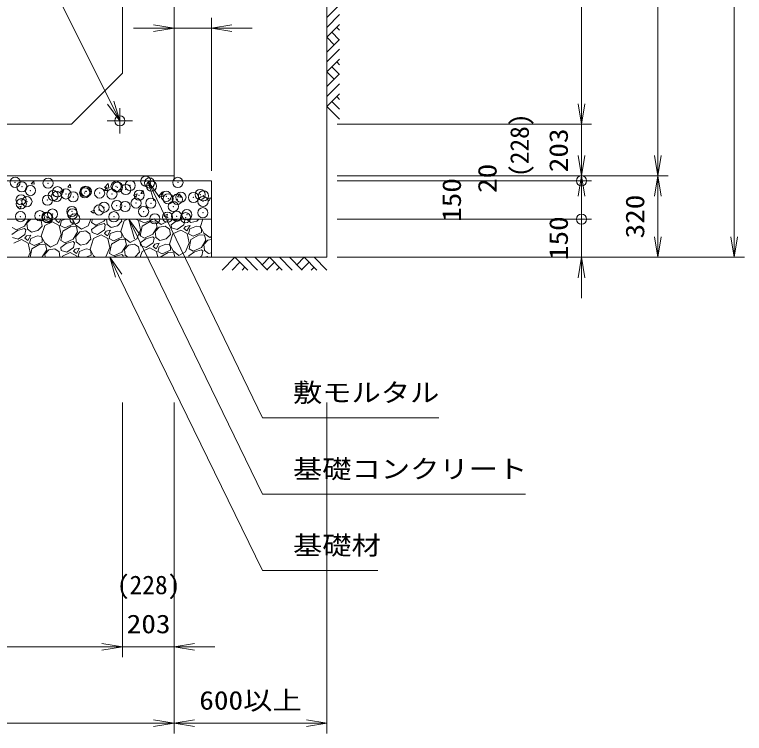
# Model space of a CAD drawing. Units: millimetres at full size. Extents: x 37600 to 71200, y 27760 to 51520.
# Drawn here: x 61377 to 64243, y 32624 to 35447 of the extents above; entities that cross this region are included whole.
import ezdxf
from ezdxf.enums import TextEntityAlignment as Align

# ---------------------------------------------------------------- set-up
doc = ezdxf.new("R2010")
doc.units = ezdxf.units.MM
doc.header["$LTSCALE"] = 80.0044
doc.header["$PDMODE"] = 32
doc.header["$PDSIZE"] = 40
doc.linetypes.add('CHAIN', pattern=[18.5, 12, -1.5, 3.5, -1.5])
for name, color, linetype, lineweight in [('0_2', 4, 'Continuous', 13), ('寸法', 6, 'Continuous', 13), ('ﾊｯﾁﾝｸﾞ', 4, 'Continuous', 9)]:
    doc.layers.add(name, color=color, linetype=linetype, lineweight=lineweight)
doc.styles.add('ＭＳ ゴシック', font='')
doc.styles.get('ＭＳ ゴシック').set_extended_font_data('MS Gothic')

# ---------------------------------------------------------------- blocks, each defined once
blk = doc.blocks.new('open_arrow')
at = {"color": 0, "linetype": 'Continuous', "lineweight": -2}
blk.add_lwpolyline([(7.5, 1.25), (0, 0), (7.5, -1.25)], dxfattribs=at)
blk = doc.blocks.new('dimension_origin')
at = {"color": 0, "linetype": 'Continuous', "lineweight": -2}
blk.add_circle((0, 0), 1.25, dxfattribs=at)

msp = doc.modelspace()

# ---------------------------------------------------------------- linework, layer by layer
at = {"layer": '0_2', "color": 2, "linetype": 'CHAIN'}
for p, q in [((61790, 34980), (61790, 35080)), ((61840, 35030), (61740, 35030))]:
    msp.add_line(p, q, dxfattribs=at)
at = {"layer": '0_2', "color": 3}
for points in [[(58397, 34814), (62003, 34814), (62003, 37270), (58397, 37270)], [(58800, 35017), (61600, 35017), (61800, 35217), (61800, 36867), (61600, 37067), (58800, 37067), (58600, 36867), (58600, 35217)]]:
    msp.add_lwpolyline(points, close=True, dxfattribs=at)
at = {"layer": '0_2'}
msp.add_lwpolyline([(62150, 34494), (62603, 34494), (62603, 36494)], dxfattribs=at)
at = {"layer": '0_2', "color": 7}
for points in [[(62003, 34814), (59850, 34814), (59850, 34794), (62003, 34794)], [(58250, 34794), (58250, 34644), (58500, 34644), (58500, 34061), (60000, 34061), (60000, 34644), (62150, 34644), (62150, 34794), (59850, 34794), (59850, 34211), (58650, 34211), (58650, 34794)], [(60000, 34644), (62150, 34644), (62150, 34494), (60000, 34494)]]:
    msp.add_lwpolyline(points, close=True, dxfattribs=at)
at = {"layer": '0_2', "color": 3}
msp.add_circle((61790, 35030), 20, dxfattribs=at)
at = {"layer": '寸法'}
for p, q in [((64203, 38270), (64203, 34494)), ((63903, 37270), (63903, 34814)), ((63603, 37067), (63603, 35017)), ((62003, 34854), (62003, 35434)), ((62150, 34834), (62150, 35434)), ((61843, 35394), (62310, 35394)), ((63603, 35177), (63603, 34654)), ((62643, 35017), (63643, 35017)), ((62643, 35017), (63643, 35017)), ((63603, 34714), (63603, 34974)), ((62643, 34814), (63943, 34814)), ((62643, 34814), (63643, 34814)), ((62643, 34814), (63943, 34814)), ((62643, 34814), (63643, 34814)), ((63903, 34814), (63903, 34494)), ((62643, 34794), (63643, 34794)), ((62643, 34794), (63643, 34794)), ((63603, 34794), (63603, 34644)), ((63603, 34724), (63603, 34334)), ((62643, 34644), (63643, 34644)), ((62643, 34644), (63643, 34644)), ((62643, 34494), (64243, 34494)), ((62643, 34494), (63943, 34494)), ((62643, 34494), (63643, 34494)), ((61800, 33924), (61800, 32924)), ((61800, 33924), (61800, 32924)), ((62003, 33924), (62003, 32624)), ((62003, 33924), (62003, 32924)), ((62003, 33924), (62003, 32624)), ((62603, 33924), (62603, 32624)), ((58600, 32964), (61800, 32964)), ((61640, 32964), (62163, 32964)), ((58397, 32664), (62003, 32664)), ((62003, 32664), (62603, 32664))]:
    msp.add_line(p, q, dxfattribs=at)
for points in [[(61790, 35030), (61754.22, 35101.55), (61495, 35620), (60721.67, 35620)], [(61900, 34794), (61934.84, 34721.99), (62350, 33864), (63043.33, 33864)], [(61825, 34644), (61859.98, 34572.05), (62350, 33564), (63383.33, 33564)], [(61750, 34494), (61785.07, 34422.1), (62350, 33264), (62803.33, 33264)]]:
    msp.add_lwpolyline(points, dxfattribs=at)
at = {"layer": 'ﾊｯﾁﾝｸﾞ'}
for p, q in [((62603, 35435.9), (62653, 35485.9)), ((62603, 35397.01), (62653, 35447.01)), ((62603, 35358.12), (62653, 35408.12)), ((62651.5, 35348.51), (62622.44, 35377.56)), ((62653, 35385.9), (62641.89, 35397.01)), ((62632.05, 35329.07), (62603, 35358.12)), ((62603, 35300.02), (62653, 35350.02)), ((62603, 35261.13), (62653, 35311.13)), ((62603, 35222.24), (62653, 35272.24)), ((62653, 35250.02), (62641.89, 35261.13)), ((62651.5, 35212.63), (62622.44, 35241.68)), ((62632.05, 35193.18), (62603, 35222.24)), ((62603, 35164.13), (62653, 35214.13)), ((62603, 35125.24), (62653, 35175.24)), ((62603, 35086.35), (62653, 35136.35)), ((62653, 35114.13), (62641.89, 35125.24)), ((62653, 35036.35), (62603, 35086.35)), ((62653, 35075.24), (62622.44, 35105.8)), ((61441.97, 34781.86), (61451.62, 34793.36)), ((61441.97, 34781.86), (61453.93, 34780.82)), ((61453.93, 34780.82), (61451.61, 34793.35)), ((61585.43, 34769.31), (61595.07, 34780.8)), ((61597.38, 34768.27), (61595.07, 34780.8)), ((61729.11, 34767.93), (61744.69, 34784.17)), ((61746.87, 34765.15), (61744.67, 34784.14)), ((61556.52, 34753.94), (61570.52, 34759.32)), ((61556.52, 34753.94), (61566.47, 34747.23)), ((61566.47, 34747.23), (61570.52, 34759.32)), ((61585.43, 34769.31), (61597.38, 34768.27)), ((61728.88, 34756.76), (61738.52, 34768.25)), ((61728.88, 34756.76), (61740.83, 34755.72)), ((61729.09, 34767.9), (61746.88, 34765.15)), ((61740.83, 34755.72), (61738.52, 34768.25)), ((61843.95, 34737.93), (61857.95, 34743.3)), ((61853.89, 34731.22), (61857.95, 34743.3)), ((61872.33, 34744.21), (61881.97, 34755.7)), ((61872.33, 34744.21), (61884.28, 34743.17)), ((61884.28, 34743.17), (61881.97, 34755.7)), ((61942.56, 34734.83), (61958.14, 34751.06)), ((61960.32, 34732.04), (61958.11, 34751.04)), ((62015.78, 34731.66), (62025.42, 34743.15)), ((62027.74, 34730.62), (62025.42, 34743.15)), ((61843.95, 34737.93), (61853.89, 34731.22)), ((61942.54, 34734.8), (61960.32, 34732.04)), ((62015.78, 34731.66), (62027.74, 34730.62)), ((62131.37, 34721.91), (62145.38, 34727.28)), ((62131.37, 34721.91), (62141.32, 34715.2)), ((62141.32, 34715.2), (62145.38, 34727.28)), ((61388.48, 34689.44), (61402.48, 34694.81)), ((61388.48, 34689.44), (61398.42, 34682.73)), ((61398.42, 34682.73), (61402.48, 34694.81)), ((61675.9, 34673.42), (61689.91, 34678.8)), ((61675.9, 34673.42), (61685.85, 34666.71)), ((61685.85, 34666.71), (61689.91, 34678.8)), ((61963.33, 34657.4), (61977.33, 34662.78)), ((61963.33, 34657.4), (61973.28, 34650.69)), ((61973.28, 34650.69), (61977.33, 34662.78)), ((61432.45, 34644), (61415.21, 34616.79)), ((61425.23, 34627.43), (61440.5, 34644)), ((61427.76, 34606.25), (61425.23, 34627.43)), ((61471.27, 34644), (61481.11, 34637.05)), ((61484.84, 34616.58), (61481.11, 34637.05)), ((61489.59, 34641.95), (61489.25, 34644)), ((61511.33, 34635.1), (61489.59, 34641.95)), ((61525.23, 34633.43), (61494.73, 34619.05)), ((61524.05, 34644), (61511.33, 34635.1)), ((61551.17, 34619.3), (61525.23, 34633.43)), ((61541.63, 34644), (61538.05, 34639.21)), ((61538.05, 34639.21), (61549.9, 34629.89)), ((61549.9, 34629.89), (61557.74, 34644)), ((61561.33, 34638.1), (61556.2, 34618.98)), ((61576.32, 34644), (61561.33, 34638.1)), ((61606.48, 34638.3), (61603.19, 34644)), ((61604.59, 34644), (61616.28, 34621.33)), ((61606.71, 34623.89), (61606.48, 34638.3)), ((61665.44, 34617.38), (61676.36, 34644)), ((61679.1, 34630.12), (61682.05, 34644)), ((61695.99, 34620.47), (61679.1, 34630.12)), ((61727.7, 34635.54), (61695.99, 34620.47)), ((61733.05, 34644), (61727.7, 34635.54)), ((61740.25, 34625.01), (61737.98, 34644)), ((61780.22, 34617.37), (61797.33, 34635.33)), ((61807.22, 34637.81), (61794.03, 34596.25)), ((61797.33, 34635.33), (61795.75, 34644)), ((61820.35, 34644), (61807.22, 34637.81)), ((61863.65, 34638.06), (61852.75, 34644)), ((61871.45, 34602.15), (61863.65, 34638.06)), ((61870.37, 34644), (61868.69, 34637.74)), ((61868.69, 34637.74), (61886.79, 34628.79)), ((61878.17, 34615.72), (61909.69, 34633.92)), ((61886.79, 34628.79), (61919.2, 34642.65)), ((61909.69, 34633.92), (61931.75, 34632.11)), ((61919.2, 34642.65), (61919.18, 34644)), ((61926.75, 34644), (61928.76, 34640.09)), ((61928.76, 34640.09), (61951.76, 34622.65)), ((61931.75, 34632.11), (61936.7, 34612.34)), ((61951.76, 34622.65), (61977.92, 34636.14)), ((61977.92, 34636.14), (61981.15, 34644)), ((62013, 34636.99), (61991.36, 34621.26)), ((62008.47, 34639.23), (62000.12, 34644)), ((62018.52, 34644), (62008.47, 34639.23)), ((62037.51, 34644), (62013, 34636.99)), ((62045.46, 34639.56), (62041.55, 34621.14)), ((62045.46, 34639.56), (62041.56, 34644)), ((62051.52, 34643.06), (62068.6, 34630.29)), ((62052.73, 34643.76), (62052.71, 34644)), ((62068.6, 34630.29), (62092.71, 34636.13)), ((62092.71, 34636.13), (62100.21, 34644)), ((62115.72, 34644), (62106.52, 34615)), ((61388.02, 34599.48), (61366.39, 34583.75)), ((61383.5, 34601.71), (61366.61, 34611.36)), ((61415.21, 34616.79), (61383.5, 34601.71)), ((61415.77, 34607.41), (61388.02, 34599.48)), ((61420.48, 34602.05), (61415.77, 34607.41)), ((61420.48, 34602.05), (61416.57, 34583.63)), ((61426.55, 34605.55), (61443.62, 34592.78)), ((61443.62, 34592.78), (61467.73, 34598.61)), ((61467.73, 34598.61), (61484.84, 34616.58)), ((61494.73, 34619.05), (61481.55, 34577.49)), ((61558.97, 34583.39), (61551.17, 34619.3)), ((61556.2, 34618.98), (61574.3, 34610.03)), ((61565.68, 34596.97), (61597.2, 34615.17)), ((61574.3, 34610.03), (61606.71, 34623.89)), ((61597.2, 34615.17), (61619.26, 34613.36)), ((61616.28, 34621.33), (61639.28, 34603.89)), ((61619.26, 34613.36), (61624.21, 34593.58)), ((61639.28, 34603.89), (61665.44, 34617.38)), ((61700.51, 34618.23), (61678.87, 34602.51)), ((61680.84, 34590.71), (61678.87, 34602.51)), ((61728.26, 34626.17), (61700.51, 34618.23)), ((61729.06, 34602.38), (61702.57, 34583.86)), ((61732.97, 34620.81), (61728.26, 34626.17)), ((61732.97, 34620.81), (61729.06, 34602.38)), ((61753.03, 34600.06), (61735.68, 34596.51)), ((61739.03, 34624.31), (61756.11, 34611.53)), ((61741.15, 34578.65), (61753.03, 34600.06)), ((61756.11, 34611.53), (61780.22, 34617.37)), ((61856.68, 34566.14), (61871.45, 34602.15)), ((61870.34, 34578.87), (61878.17, 34615.72)), ((61936.7, 34612.34), (61918.94, 34584.3)), ((61928.96, 34594.94), (61944.86, 34612.2)), ((61944.86, 34612.2), (61968.46, 34616.13)), ((61968.46, 34616.13), (61984.84, 34604.56)), ((61988.58, 34584.09), (61984.84, 34604.56)), ((61993.32, 34609.46), (61991.36, 34621.26)), ((62015.06, 34602.61), (61993.32, 34609.46)), ((62028.96, 34600.94), (61998.46, 34586.57)), ((62041.55, 34621.14), (62015.06, 34602.61)), ((62054.9, 34586.82), (62028.96, 34600.94)), ((62048.17, 34615.27), (62041.79, 34606.73)), ((62041.79, 34606.73), (62053.63, 34597.4)), ((62065.52, 34618.82), (62048.17, 34615.27)), ((62053.63, 34597.4), (62065.52, 34618.82)), ((62065.06, 34605.62), (62059.93, 34586.49)), ((62091.41, 34615.98), (62065.06, 34605.62)), ((62106.01, 34613.09), (62091.41, 34615.98)), ((62110.21, 34605.82), (62106.01, 34613.09)), ((62106.52, 34615), (62120.01, 34588.84)), ((62110.45, 34591.4), (62110.21, 34605.82)), ((61390.09, 34565.1), (61368.35, 34571.95)), ((61416.57, 34583.63), (61390.09, 34565.1)), ((61423.2, 34577.75), (61416.81, 34569.21)), ((61416.81, 34569.21), (61428.66, 34559.89)), ((61440.55, 34581.3), (61423.2, 34577.75)), ((61428.66, 34559.89), (61440.55, 34581.3)), ((61466.43, 34578.47), (61440.08, 34568.1)), ((61481.03, 34575.58), (61466.43, 34578.47)), ((61485.23, 34568.3), (61481.03, 34575.58)), ((61481.55, 34577.49), (61495.03, 34551.33)), ((61544.19, 34547.38), (61558.97, 34583.39)), ((61557.86, 34560.12), (61565.68, 34596.97)), ((61624.21, 34593.58), (61606.45, 34565.54)), ((61616.48, 34576.18), (61632.38, 34593.44)), ((61619, 34555.01), (61616.48, 34576.18)), ((61632.38, 34593.44), (61655.98, 34597.37)), ((61655.98, 34597.37), (61672.35, 34585.81)), ((61676.09, 34565.33), (61672.35, 34585.81)), ((61702.57, 34583.86), (61680.84, 34590.71)), ((61716.47, 34582.18), (61685.98, 34567.81)), ((61742.41, 34568.06), (61716.47, 34582.18)), ((61735.68, 34596.51), (61729.3, 34587.97)), ((61729.3, 34587.97), (61741.15, 34578.65)), ((61752.57, 34586.86), (61747.45, 34567.74)), ((61778.92, 34597.22), (61752.57, 34586.86)), ((61765.55, 34558.79), (61797.96, 34572.65)), ((61793.52, 34594.34), (61778.92, 34597.22)), ((61797.72, 34587.06), (61793.52, 34594.34)), ((61794.03, 34596.25), (61807.52, 34570.09)), ((61797.96, 34572.65), (61797.72, 34587.06)), ((61807.52, 34570.09), (61830.52, 34552.65)), ((61887.23, 34569.23), (61870.34, 34578.87)), ((61918.94, 34584.3), (61887.23, 34569.23)), ((61919.5, 34574.93), (61891.75, 34566.99)), ((61924.22, 34569.56), (61919.5, 34574.93)), ((61924.22, 34569.56), (61920.3, 34551.14)), ((61931.49, 34573.76), (61928.96, 34594.94)), ((61930.28, 34573.06), (61947.35, 34560.29)), ((61971.46, 34566.13), (61988.58, 34584.09)), ((61998.46, 34586.57), (61985.28, 34545)), ((62062.7, 34550.91), (62054.9, 34586.82)), ((62059.93, 34586.49), (62078.03, 34577.54)), ((62069.41, 34564.48), (62100.93, 34582.68)), ((62078.03, 34577.54), (62110.45, 34591.4)), ((62100.93, 34582.68), (62122.99, 34580.87)), ((62120.01, 34588.84), (62143.01, 34571.41)), ((62122.99, 34580.87), (62127.95, 34561.09)), ((62143.01, 34571.41), (62150, 34575.01)), ((61403.99, 34563.43), (61373.49, 34549.05)), ((61429.92, 34549.3), (61403.99, 34563.43)), ((61437.72, 34513.39), (61429.92, 34549.3)), ((61440.08, 34568.1), (61434.96, 34548.98)), ((61434.96, 34548.98), (61453.06, 34540.03)), ((61444.44, 34526.97), (61475.96, 34545.17)), ((61453.06, 34540.03), (61485.47, 34553.89)), ((61475.96, 34545.17), (61498.02, 34543.36)), ((61485.47, 34553.89), (61485.23, 34568.3)), ((61495.03, 34551.33), (61518.03, 34533.89)), ((61498.02, 34543.36), (61502.97, 34523.58)), ((61518.03, 34533.89), (61544.19, 34547.38)), ((61579.27, 34548.23), (61557.63, 34532.51)), ((61574.74, 34550.47), (61557.86, 34560.12)), ((61606.45, 34565.54), (61574.74, 34550.47)), ((61607.02, 34556.17), (61579.27, 34548.23)), ((61611.73, 34550.81), (61607.02, 34556.17)), ((61611.73, 34550.81), (61607.82, 34532.38)), ((61617.79, 34554.31), (61634.87, 34541.53)), ((61634.87, 34541.53), (61658.98, 34547.37)), ((61658.98, 34547.37), (61676.09, 34565.33)), ((61685.97, 34567.81), (61672.79, 34526.25)), ((61750.21, 34532.15), (61742.41, 34568.06)), ((61747.45, 34567.74), (61765.55, 34558.79)), ((61749.1, 34508.87), (61756.92, 34545.72)), ((61756.92, 34545.72), (61788.45, 34563.92)), ((61788.45, 34563.92), (61810.51, 34562.11)), ((61815.46, 34542.34), (61797.7, 34514.3)), ((61807.72, 34524.94), (61823.62, 34542.2)), ((61810.51, 34562.11), (61815.46, 34542.34)), ((61823.62, 34542.2), (61847.22, 34546.13)), ((61830.52, 34552.65), (61856.68, 34566.14)), ((61847.22, 34546.13), (61863.59, 34534.56)), ((61891.75, 34566.99), (61870.12, 34551.26)), ((61872.08, 34539.46), (61870.12, 34551.26)), ((61920.3, 34551.14), (61893.82, 34532.61)), ((61926.93, 34545.27), (61920.54, 34536.73)), ((61944.28, 34548.82), (61926.93, 34545.27)), ((61932.39, 34527.4), (61944.28, 34548.82)), ((61970.16, 34545.98), (61943.82, 34535.62)), ((61947.35, 34560.29), (61971.46, 34566.13)), ((61984.76, 34543.09), (61970.16, 34545.98)), ((61988.96, 34535.82), (61984.76, 34543.09)), ((61985.28, 34545), (61998.76, 34518.84)), ((62047.92, 34514.89), (62062.7, 34550.91)), ((62061.59, 34527.63), (62069.41, 34564.48)), ((62127.95, 34561.09), (62110.18, 34533.06)), ((62120.21, 34543.69), (62136.11, 34560.96)), ((62122.73, 34522.52), (62120.21, 34543.69)), ((62136.11, 34560.96), (62150, 34563.27)), ((61429.77, 34494), (61437.72, 34513.39)), ((61437.44, 34494), (61444.44, 34526.97)), ((61502.97, 34523.58), (61485.21, 34495.54)), ((61495.23, 34506.18), (61511.13, 34523.44)), ((61511.13, 34523.44), (61534.73, 34527.37)), ((61534.73, 34527.37), (61551.11, 34515.81)), ((61554.84, 34495.33), (61551.11, 34515.81)), ((61559.59, 34520.71), (61557.63, 34532.51)), ((61581.33, 34513.86), (61559.59, 34520.71)), ((61595.23, 34512.18), (61564.73, 34497.81)), ((61607.82, 34532.38), (61581.33, 34513.86)), ((61621.17, 34498.06), (61595.23, 34512.18)), ((61614.44, 34526.51), (61608.05, 34517.97)), ((61608.05, 34517.97), (61619.9, 34508.65)), ((61631.79, 34530.06), (61614.44, 34526.51)), ((61619.9, 34508.65), (61631.79, 34530.06)), ((61631.33, 34516.86), (61626.2, 34497.74)), ((61657.68, 34527.22), (61631.33, 34516.86)), ((61672.28, 34524.34), (61657.68, 34527.22)), ((61676.48, 34517.06), (61672.28, 34524.34)), ((61672.79, 34526.25), (61686.28, 34500.09)), ((61676.71, 34502.65), (61676.48, 34517.06)), ((61735.44, 34496.14), (61750.21, 34532.15)), ((61797.7, 34514.3), (61765.99, 34499.23)), ((61810.25, 34503.76), (61807.72, 34524.94)), ((61850.22, 34496.13), (61867.33, 34514.09)), ((61867.33, 34514.09), (61863.59, 34534.56)), ((61877.22, 34516.57), (61870.06, 34494)), ((61893.82, 34532.61), (61872.08, 34539.46)), ((61907.72, 34530.94), (61877.22, 34516.57)), ((61933.65, 34516.82), (61907.72, 34530.94)), ((61920.54, 34536.73), (61932.39, 34527.4)), ((61938.61, 34494), (61933.65, 34516.82)), ((61943.82, 34535.62), (61938.69, 34516.49)), ((61938.69, 34516.49), (61956.79, 34507.54)), ((61948.17, 34494.48), (61979.69, 34512.68)), ((61956.79, 34507.54), (61989.2, 34521.4)), ((61979.69, 34512.68), (62001.75, 34510.87)), ((61989.2, 34521.4), (61988.96, 34535.82)), ((61998.76, 34518.84), (62021.76, 34501.41)), ((62021.76, 34501.41), (62047.92, 34514.89)), ((62083, 34515.74), (62061.36, 34500.02)), ((62078.47, 34517.98), (62061.59, 34527.63)), ((62110.18, 34533.06), (62078.47, 34517.98)), ((62110.75, 34523.68), (62083, 34515.74)), ((62115.46, 34518.32), (62110.75, 34523.68)), ((62115.46, 34518.32), (62111.55, 34499.9)), ((62121.52, 34521.82), (62138.6, 34509.05)), ((62138.6, 34509.05), (62150, 34511.81)), ((61485.21, 34495.54), (61481.96, 34494)), ((61496.69, 34494), (61495.23, 34506.18)), ((61553.57, 34494), (61554.84, 34495.33)), ((61564.73, 34497.81), (61563.52, 34494)), ((61622.05, 34494), (61621.17, 34498.06)), ((61626.2, 34497.74), (61633.76, 34494)), ((61656.49, 34494), (61676.71, 34502.65)), ((61686.28, 34500.09), (61694.3, 34494)), ((61731.29, 34494), (61735.44, 34496.14)), ((61765.99, 34499.23), (61749.1, 34508.87)), ((61770.51, 34496.99), (61766.4, 34494)), ((61798.26, 34504.93), (61770.51, 34496.99)), ((61802.97, 34499.56), (61798.26, 34504.93)), ((61802.97, 34499.56), (61801.79, 34494)), ((61809.03, 34503.06), (61821.15, 34494)), ((61841.43, 34494), (61850.22, 34496.13)), ((61948.06, 34494), (61948.17, 34494.48)), ((62001.75, 34510.87), (62005.97, 34494)), ((62033.16, 34494), (62038.46, 34494.88)), ((62038.46, 34494.88), (62039.71, 34494)), ((62062.36, 34494), (62061.36, 34500.02)), ((62111.55, 34499.9), (62103.12, 34494)), ((62118.17, 34494.02), (62118.16, 34494)), ((62135.52, 34497.57), (62118.17, 34494.02)), ((62133.54, 34494), (62135.52, 34497.57)), ((62192.12, 34444), (62242.12, 34494)), ((62242.12, 34494), (62292.12, 34444)), ((62281.01, 34494), (62331.01, 34444)), ((62319.9, 34494), (62369.9, 34444)), ((62348.95, 34464.95), (62378, 34494)), ((62378, 34494), (62428, 34444)), ((62416.89, 34494), (62466.89, 34444)), ((62455.78, 34494), (62505.78, 34444)), ((62484.83, 34464.95), (62513.88, 34494)), ((62513.88, 34494), (62563.88, 34444)), ((62552.77, 34494), (62602.77, 34444)), ((62231.01, 34444), (62261.56, 34474.55)), ((62269.9, 34444), (62281.01, 34455.11)), ((62368.39, 34445.5), (62397.44, 34474.55)), ((62405.78, 34444), (62416.89, 34455.11)), ((62504.28, 34445.5), (62533.33, 34474.55)), ((62541.66, 34444), (62552.77, 34455.11))]:
    msp.add_line(p, q, dxfattribs=at)
for p in [(61378.83, 34788.47), (61508.05, 34785.01), (61891.62, 34792.58), (61906.21, 34785.95), (62018.1, 34788.11), (61405.36, 34770.92), (61438.59, 34755.93), (61545.36, 34751.42), (61654.08, 34752.75), (61658.35, 34752.54), (61774.99, 34772.56), (61780.39, 34769.38), (61813.2, 34760.31), (61830.46, 34775.98), (61914.22, 34773.11), (61528.27, 34736.19), (61541.71, 34732.52), (61578.34, 34742.78), (61606.64, 34731.23), (61652.12, 34746.91), (61710.52, 34746.23), (61758.89, 34742.4), (61865.65, 34737.89), (61972.42, 34733.38), (61979.9, 34723.69), (62015.67, 34721.53), (62029.97, 34730.29), (62079.18, 34728.87), (62105.72, 34740.26), (62118.36, 34735.61), (61401.96, 34719.56), (61402.93, 34704.35), (61425.07, 34712.5), (61505.62, 34718.43), (61777.85, 34697.09), (61810.77, 34693.73), (61853.59, 34707.06), (61911.79, 34706.53), (62000, 34693.27), (62116.64, 34713.29), (61525.72, 34663.9), (61601.47, 34673.87), (61604.21, 34664.65), (61708.08, 34679.65), (61727.78, 34690.5), (61883.37, 34673.25), (62115.92, 34669.03), (61399.65, 34653.73), (61475.66, 34657.31), (61503.18, 34651.85), (61506.41, 34649.22), (61613.18, 34644.71), (61766.73, 34653.23), (61927.29, 34644.81), (61977.36, 34651.4), (62013.24, 34654.95), (62047.93, 34649.36), (62053.1, 34661.38)]:
    msp.add_point(p, dxfattribs=at)

# ---------------------------------------------------------------- block references
at = {"layer": '寸法'}
for name, p, xscale, yscale, rotation in [('open_arrow', (62003, 35394), 10.7, 10.7, 180), ('open_arrow', (61790, 35030), 10.7, 10.7, 116.6), ('open_arrow', (63603, 35017), 10.7, 10.7, 90), ('open_arrow', (63603, 35017), 10.7, 10.7, 90), ('open_arrow', (63603, 34814), 10.7, 10.7, 90), ('open_arrow', (63903, 34814), 10.7, 10.7, 90), ('open_arrow', (61900, 34794), 10.7, 10.7, 295.8), ('dimension_origin', (63603, 34794), 16, 16, 270), ('dimension_origin', (63603, 34794), 16, 16, 270), ('open_arrow', (63603, 34814), 10.7, 10.7, 270), ('open_arrow', (63903, 34814), 10.7, 10.7, 270), ('dimension_origin', (63603, 34644), 16, 16, 90), ('dimension_origin', (63603, 34644), 16, 16, 90), ('open_arrow', (61825, 34644), 10.7, 10.7, 295.9), ('open_arrow', (63903, 34494), 10.7, 10.7, 90), ('open_arrow', (64203, 34494), 10.7, 10.7, 90), ('open_arrow', (61750, 34494), 10.7, 10.7, 296), ('open_arrow', (63603, 34494), 10.7, 10.7, 270), ('open_arrow', (61800, 32964), 10.7, 10.7, 180), ('open_arrow', (61800, 32964), 10.7, 10.7, 180), ('open_arrow', (62003, 32664), 10.7, 10.7, 180), ('open_arrow', (62603, 32664), 10.7, 10.7, 180)]:
    msp.add_blockref(name, p, dxfattribs=dict(at, xscale=xscale, yscale=yscale, rotation=rotation))
at = {"layer": '寸法', "xscale": 10.7, "yscale": 10.7}
for p in [(62150, 35394), (62003, 32964), (62003, 32664)]:
    msp.add_blockref('open_arrow', p, dxfattribs=at)

# ---------------------------------------------------------------- texts
at = {"layer": '寸法', "color": 3, "style": 'ＭＳ ゴシック'}
msp.add_text('(228)', height=73.31, rotation=90, dxfattribs=at).set_placement((63323, 34934), align=Align.TOP_CENTER)
at = {"layer": '寸法', "style": 'ＭＳ ゴシック', "width": 1.15}
for s, p in [('203', (63513, 34914)), ('20', (63233, 34804)), ('150', (63093, 34719)), ('320', (63813, 34654)), ('150', (63513, 34569))]:
    msp.add_text(s, height=73.31, rotation=90, dxfattribs=at).set_placement(p, align=Align.MIDDLE_CENTER)
for s, p in [('敷モルタル', (62470, 33904)), ('基礎コンクリート', (62470, 33604)), ('基礎材', (62470, 33304))]:
    msp.add_text(s, height=73.31, dxfattribs=at).set_placement(p, align=Align.BOTTOM_LEFT)
at = {"layer": '寸法', "color": 3, "style": 'ＭＳ ゴシック'}
msp.add_text('(228)', height=73.31, dxfattribs=at).set_placement((61903, 33244), align=Align.TOP_CENTER)
at = {"layer": '寸法', "style": 'ＭＳ ゴシック', "width": 1.15}
for s, p in [('203', (61903, 33054)), ('600以上', (62303, 32754))]:
    msp.add_text(s, height=73.31, dxfattribs=at).set_placement(p, align=Align.MIDDLE_CENTER)

doc.saveas('drawing.dxf')
